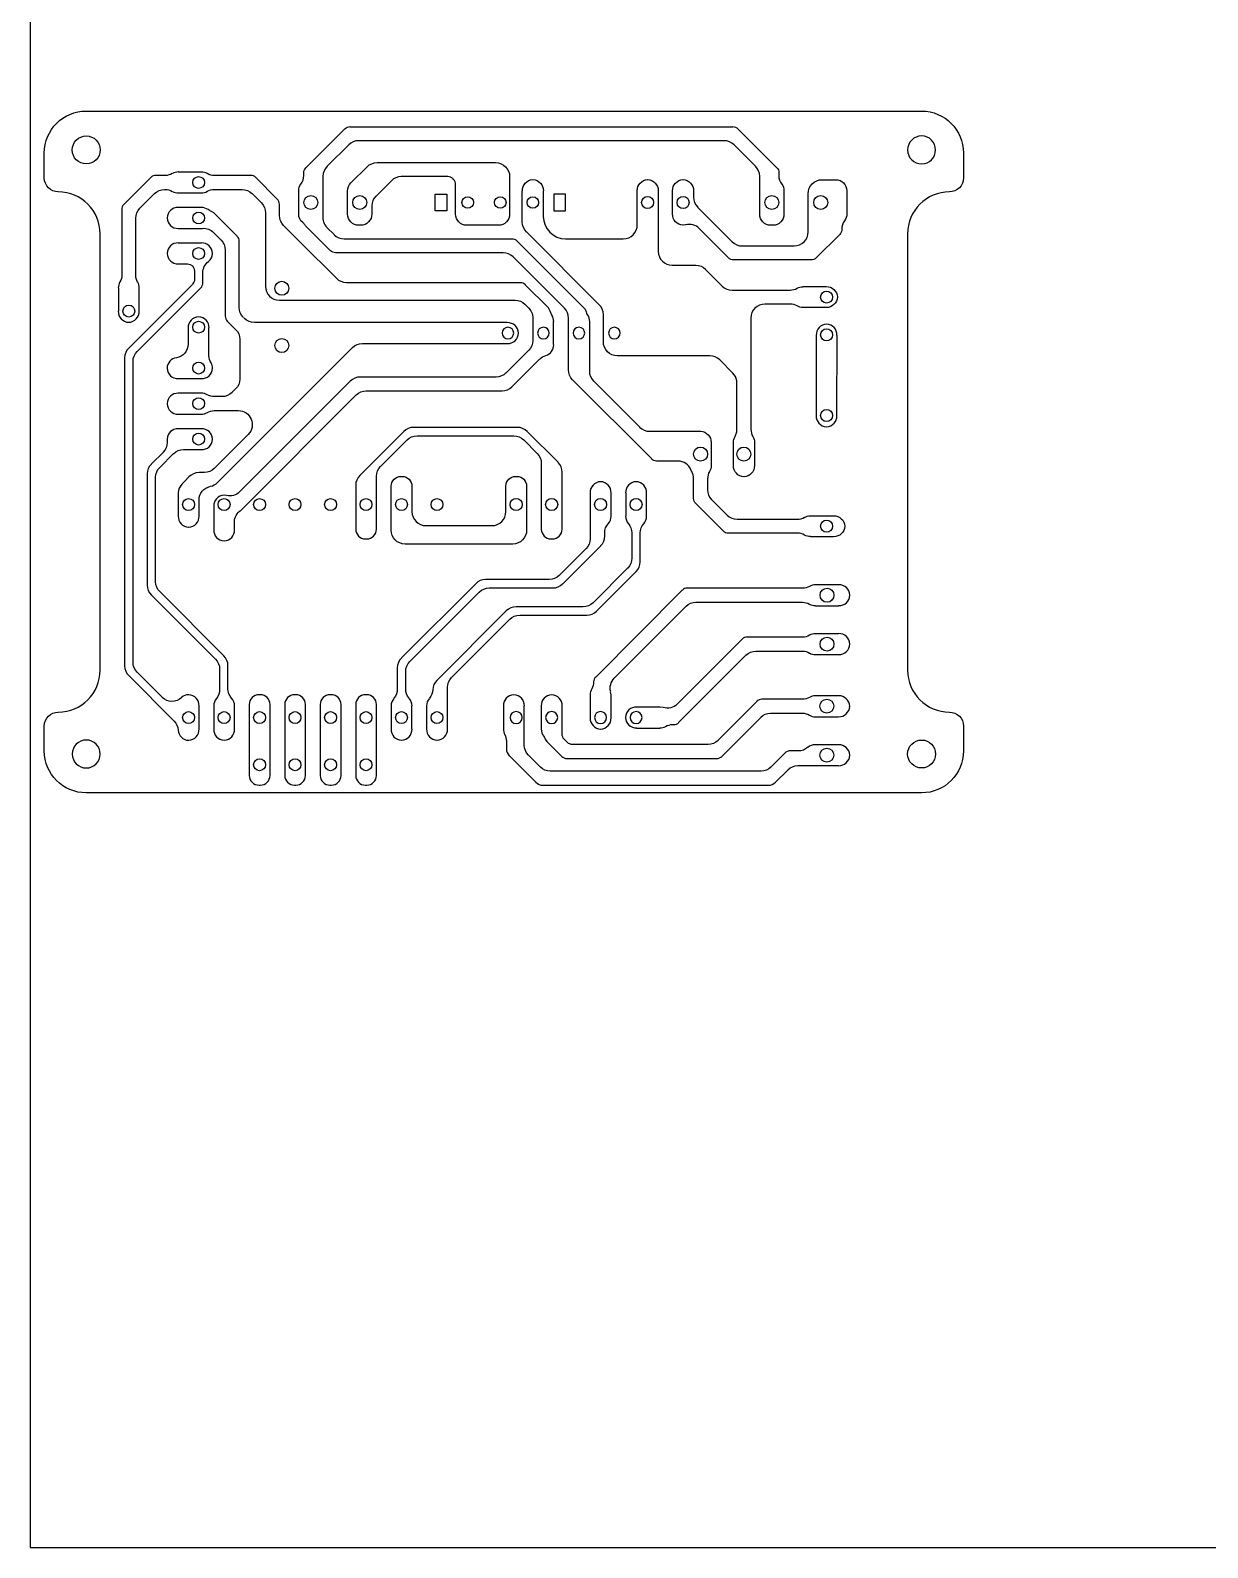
# Model space of a CAD drawing. Extents: x 112 to 478, y -155 to 77.
# Drawn here: x 306 to 390.3, y -155 to -46.4 of the extents above; entities that cross this region are included whole.
import ezdxf

# ---------------------------------------------------------------- set-up
doc = ezdxf.new("R2010")
doc.units = 0
for name, color, linetype in [('DEFAULT', 7, 'CONTINUOUS'), ('HOLES', 7, 'CONTINUOUS'), ('TRACES', 150, 'CONTINUOUS')]:
    doc.layers.add(name, color=color, linetype=linetype)

msp = doc.modelspace()

# ---------------------------------------------------------------- linework, layer by layer
at = {"layer": 'DEFAULT'}
for p, q in [((306, 76.67), (306, -155)), ((310, -52.22), (369.8, -52.22)), ((307, -57), (307, -55.22)), ((372.8, -55.22), (372.8, -57)), ((311, -92.22), (311, -61)), ((368.8, -61), (368.8, -92.22)), ((307, -98), (307, -96.22)), ((372.8, -96.22), (372.8, -98)), ((369.8, -101), (310, -101)), ((306, -155), (478, -155))]:
    msp.add_line(p, q, dxfattribs=at)
for centre in [(310, -55), (369.8, -98.22)]:
    msp.add_circle(centre, 1, dxfattribs=at)
at = {"layer": 'DEFAULT', "extrusion": (0, 0, -1)}
for centre in [(-369.8, -55), (-310, -98.22)]:
    msp.add_circle(centre, 1, dxfattribs=at)
for centre, radius, start, end in [((-310, -55.22), 3, 0, 90), ((-369.8, -55.22), 3, 90, 180), ((-308, -57), 1, 270, 0), ((-371.8, -57), 1, 180, 270), ((-308, -96.22), 1, 0, 90), ((-371.8, -96.22), 1, 90, 180), ((-310, -98), 3, 270, 0), ((-369.8, -98), 3, 180, 270)]:
    msp.add_arc(centre, radius, start, end, dxfattribs=at)
at = {"layer": 'DEFAULT'}
for centre, start, end in [((308, -61), 0, 90), ((371.8, -61), 90, 180), ((308, -92.22), 270, 360), ((371.8, -92.22), 180, 270)]:
    msp.add_arc(centre, 3, start, end, dxfattribs=at)
at = {"layer": 'HOLES'}
for p, q in [((334.98, -59.36), (334.98, -58.16)), ((334.98, -58.16), (335.81, -58.16)), ((335.81, -58.16), (335.81, -59.36)), ((344.31, -58.16), (343.48, -58.16)), ((343.48, -58.16), (343.48, -59.36)), ((344.31, -59.36), (344.31, -58.16)), ((335.81, -59.36), (334.98, -59.36)), ((343.48, -59.36), (344.31, -59.36))]:
    msp.add_line(p, q, dxfattribs=at)
for centre, radius in [((318.05, -57.33), 0.425), ((326.08, -58.76), 0.5), ((329.58, -58.76), 0.5), ((337.31, -58.76), 0.415), ((339.64, -58.76), 0.415), ((341.97, -58.76), 0.415), ((350.19, -58.76), 0.43), ((352.73, -58.76), 0.43), ((359.08, -58.76), 0.5), ((362.58, -58.76), 0.5), ((318.05, -59.87), 0.425), ((318.05, -62.41), 0.425), ((324, -64.9), 0.5), ((363, -65.53), 0.43), ((313.05, -66.53), 0.425), ((318.05, -67.68), 0.425), ((363, -68.23), 0.43), ((324, -69), 0.5), ((318.05, -70.61), 0.425), ((318.05, -73.15), 0.425), ((363, -74), 0.43), ((318.05, -75.69), 0.425), ((353.98, -76.76), 0.5), ((357.08, -76.76), 0.5), ((317.33, -80.37), 0.425), ((319.87, -80.37), 0.425), ((322.41, -80.37), 0.425), ((324.95, -80.37), 0.425), ((327.49, -80.37), 0.425), ((330.03, -80.37), 0.425), ((332.57, -80.37), 0.425), ((335.11, -80.37), 0.425), ((340.78, -80.37), 0.43), ((343.32, -80.37), 0.43), ((346.82, -80.37), 0.43), ((349.36, -80.37), 0.43), ((363, -81.92), 0.43), ((363.03, -86.86), 0.5), ((363.03, -90.36), 0.5), ((363.02, -94.8), 0.5), ((317.33, -95.61), 0.425), ((319.87, -95.61), 0.425), ((322.41, -95.61), 0.425), ((324.95, -95.61), 0.425), ((327.49, -95.61), 0.425), ((330.03, -95.61), 0.425), ((332.57, -95.61), 0.425), ((335.11, -95.61), 0.425), ((322.41, -98.99), 0.425), ((324.95, -98.99), 0.425), ((327.49, -98.99), 0.425), ((330.03, -98.99), 0.425), ((363.02, -98.3), 0.5)]:
    msp.add_circle(centre, radius, dxfattribs=at)
at = {"layer": 'HOLES', "extrusion": (0, 0, -1)}
for centre, radius in [((-340.19, -68.1), 0.415), ((-342.73, -68.1), 0.415), ((-345.27, -68.1), 0.415), ((-347.81, -68.1), 0.415), ((-340.78, -95.61), 0.43), ((-343.32, -95.61), 0.43), ((-346.82, -95.61), 0.43), ((-349.36, -95.61), 0.43)]:
    msp.add_circle(centre, radius, dxfattribs=at)
at = {"layer": 'TRACES'}
for p, q in [((325.73, -56.27), (328.52, -53.48)), ((328.87, -53.34), (356.29, -53.34)), ((356.65, -53.48), (359.44, -56.27)), ((328.79, -54.63), (327.25, -56.17)), ((355.67, -54.34), (329.5, -54.34)), ((357.92, -56.17), (356.38, -54.63)), ((328.95, -57.36), (330.11, -56.2)), ((330.82, -55.91), (339.31, -55.91)), ((314.63, -56.97), (312.69, -58.91)), ((315.66, -56.83), (314.98, -56.83)), ((318.25, -56.58), (316.59, -56.58)), ((321.78, -56.83), (319.17, -56.83)), ((323.68, -58.52), (322.14, -56.97)), ((325.58, -56.84), (325.58, -56.63)), ((326.95, -56.88), (326.95, -59.59)), ((331.85, -57.2), (330.75, -58.3)), ((335.88, -56.91), (332.55, -56.91)), ((336.29, -57.12), (336.23, -57.06)), ((336.44, -59.59), (336.44, -57.47)), ((340.31, -56.91), (340.31, -59.59)), ((341.97, -57.13), (341.97, -57.13)), ((350.2, -57.13), (350.2, -57.13)), ((352.73, -57.13), (352.73, -57.13)), ((358.21, -59.59), (358.21, -56.88)), ((359.58, -56.63), (359.58, -56.84)), ((362.68, -57.13), (363.65, -57.13)), ((313.84, -59.17), (314.9, -58.12)), ((315.6, -57.83), (315.66, -57.83)), ((316.59, -58.07), (318.25, -58.07)), ((319.17, -57.83), (321.16, -57.83)), ((321.87, -58.12), (322.54, -58.79)), ((325.21, -59.59), (325.21, -57.93)), ((328.71, -59.59), (328.71, -57.93)), ((341.22, -60.16), (341.22, -57.93)), ((342.72, -57.93), (342.72, -59.76)), ((349.45, -60.36), (349.45, -57.93)), ((350.95, -57.93), (350.95, -62.25)), ((351.98, -59.59), (351.98, -57.93)), ((353.48, -57.93), (353.48, -58.38)), ((359.95, -57.93), (359.95, -59.59)), ((361.68, -60.87), (361.68, -58.13)), ((364.45, -57.93), (364.45, -59.59)), ((312.55, -59.26), (312.55, -63.94)), ((318.25, -59.12), (316.59, -59.12)), ((319.14, -59.51), (318.96, -59.4)), ((320.81, -61.18), (319.14, -59.51)), ((322.83, -59.5), (322.83, -64.75)), ((323.83, -59.69), (323.83, -58.87)), ((330.45, -59.01), (330.45, -59.59)), ((353.77, -59.09), (356.25, -61.58)), ((313.55, -63.95), (313.55, -59.88)), ((315.79, -59.86), (315.79, -59.87)), ((316.59, -60.61), (318.25, -60.61)), ((318.25, -60.61), (318.32, -60.61)), ((325.35, -61.63), (324.12, -60.4)), ((327.49, -62.21), (325.73, -60.45)), ((327.23, -60.54), (327.76, -61.06)), ((329.65, -60.39), (329.51, -60.39)), ((339.51, -60.39), (337.24, -60.39)), ((352.91, -60.36), (352.73, -60.39)), ((352.73, -60.39), (352.73, -60.39)), ((355.99, -62.72), (353.88, -60.62)), ((359.15, -60.39), (359.01, -60.39)), ((364.08, -60.68), (364.08, -60.69)), ((318.25, -61.66), (316.59, -61.66)), ((319.11, -60.9), (319.66, -61.45)), ((320.95, -66.27), (320.95, -61.54)), ((327.93, -64.21), (325.35, -61.63)), ((328.46, -61.36), (333.42, -61.36)), ((333.42, -61.36), (336.42, -61.36)), ((336.42, -61.36), (340.47, -61.36)), ((340.83, -61.5), (345.63, -66.3)), ((346.73, -66.08), (341.52, -60.86)), ((344.32, -61.36), (348.45, -61.36)), ((356.96, -61.87), (360.68, -61.87)), ((363.94, -61.04), (362.26, -62.72)), ((315.79, -62.4), (315.79, -62.41)), ((319.05, -62.41), (319.05, -62.4)), ((319.95, -62.16), (319.95, -66.89)), ((333.42, -62.36), (327.84, -62.36)), ((336.42, -62.36), (333.42, -62.36)), ((339.85, -62.36), (336.42, -62.36)), ((344.23, -66.32), (340.56, -62.65)), ((361.9, -62.87), (356.34, -62.87)), ((316.59, -63.15), (317.25, -63.15)), ((317.75, -63.65), (317.75, -64.26)), ((318.35, -64.51), (318.35, -63.79)), ((351.95, -63.25), (353.63, -63.25)), ((354.34, -63.55), (355.53, -64.74)), ((312.3, -64.87), (312.3, -66.53)), ((317.6, -64.62), (313.04, -69.18)), ((313.64, -69.43), (318.2, -64.86)), ((313.79, -66.53), (313.79, -64.87)), ((322.99, -65), (322.99, -65)), ((334, -64.5), (328.64, -64.5)), ((337, -64.5), (334, -64.5)), ((341.08, -64.5), (337, -64.5)), ((343.09, -66.3), (341.43, -64.65)), ((356.23, -65.03), (360.39, -65.03)), ((361.31, -64.78), (362.97, -64.78)), ((323.83, -65.75), (334, -65.75)), ((334, -65.75), (337, -65.75)), ((337, -65.75), (340.7, -65.75)), ((341.41, -66.04), (341.69, -66.32)), ((360.39, -66.03), (358.58, -66.03)), ((363.77, -65.52), (363.77, -65.53)), ((318.05, -66.93), (318.04, -66.93)), ((320.1, -67.24), (320.69, -67.84)), ((321.33, -67.06), (321.25, -66.98)), ((341.98, -67.16), (341.97, -67.27)), ((341.97, -67.27), (341.97, -68.63)), ((343.22, -66.53), (343.09, -66.3)), ((343.34, -66.83), (343.22, -66.53)), ((343.46, -68.93), (343.46, -67.27)), ((344.52, -70.74), (344.52, -67.03)), ((346.02, -67.27), (346.02, -70.83)), ((347.02, -68.73), (347.02, -66.78)), ((357.58, -67.03), (357.58, -75)), ((362.97, -66.28), (361.31, -66.28)), ((313.04, -67.33), (313.05, -67.33)), ((317.3, -67.73), (317.3, -68.89)), ((318.79, -69.72), (318.79, -67.73)), ((340.14, -67.35), (322.04, -67.35)), ((340.94, -68.11), (340.94, -68.1)), ((362.25, -68.27), (362.25, -74)), ((363, -67.47), (363, -67.47)), ((363.74, -74), (363.75, -68.27)), ((319.41, -78.79), (329.06, -69.14)), ((320.99, -68.55), (320.99, -70.08)), ((329.77, -68.85), (340.14, -68.85)), ((341.68, -69.33), (340.05, -70.96)), ((312.75, -69.88), (312.75, -91.9)), ((313.35, -91.66), (313.35, -70.13)), ((320.99, -70.08), (320.99, -71.39)), ((340.48, -71.94), (342.46, -69.96)), ((346.81, -69.73), (346.82, -69.73)), ((346.81, -69.73), (346.82, -69.73)), ((354.64, -69.73), (348.02, -69.73)), ((356.29, -70.97), (355.35, -70.02)), ((315.79, -70.61), (315.79, -70.62)), ((316.59, -71.36), (318.25, -71.36)), ((319.05, -70.62), (319.05, -70.61)), ((328.9, -71.54), (320.98, -79.46)), ((339.34, -71.25), (329.61, -71.25)), ((350.48, -77.11), (344.82, -71.45)), ((346.31, -71.53), (349.62, -74.84)), ((356.57, -75.17), (356.57, -71.51)), ((318.25, -72.41), (316.59, -72.41)), ((319.73, -72.65), (319.17, -72.65)), ((320.69, -72.1), (320.43, -72.36)), ((321.14, -80.72), (329.33, -72.53)), ((330.04, -72.24), (339.77, -72.24)), ((315.79, -73.15), (315.79, -73.16)), ((319.17, -73.65), (320.35, -73.65)), ((320.35, -73.65), (320.89, -73.65)), ((316.59, -73.9), (318.25, -73.9)), ((340.86, -74.85), (333.44, -74.85)), ((362.99, -74.8), (363, -74.8)), ((315.79, -75.69), (315.79, -75.93)), ((315.79, -75.69), (315.79, -75.7)), ((318.25, -74.95), (316.59, -74.95)), ((319.05, -75.7), (319.05, -75.69)), ((321.59, -75.36), (319.16, -77.79)), ((332.73, -75.14), (329.58, -78.29)), ((331.07, -77.64), (332.98, -75.74)), ((333.68, -75.45), (340.61, -75.45)), ((341.32, -75.74), (342.28, -76.71)), ((343.78, -77.35), (341.57, -75.14)), ((350.32, -75.13), (353.99, -75.13)), ((354.73, -75.93), (354.73, -77.59)), ((356.34, -77.59), (356.34, -75.93)), ((356.45, -75.51), (356.57, -75.17)), ((357.83, -75.93), (357.83, -77.59)), ((315.5, -76.64), (314.67, -77.47)), ((315.27, -77.72), (316.25, -76.73)), ((316.96, -76.44), (318.25, -76.44)), ((318.46, -78.08), (318.08, -78.08)), ((342.58, -77.42), (342.58, -82.13)), ((344.07, -82.13), (344.07, -78.06)), ((352.36, -77.26), (350.83, -77.26)), ((314.37, -78.18), (314.37, -86.14)), ((314.97, -85.89), (314.97, -78.42)), ((317.34, -78.4), (316.76, -79.03)), ((329.29, -79), (329.29, -82.13)), ((330.78, -82.13), (330.78, -78.35)), ((331.83, -82.2), (331.83, -79.06)), ((332.53, -78.36), (332.62, -78.36)), ((333.32, -79.06), (333.32, -80.88)), ((340.04, -80.88), (340.04, -79.06)), ((340.74, -78.36), (340.83, -78.36)), ((341.53, -79.06), (341.53, -82.2)), ((346.83, -78.74), (346.82, -78.74)), ((349.37, -78.74), (349.36, -78.74)), ((353.48, -79.94), (353.48, -78.51)), ((354.48, -78.51), (354.48, -79.32)), ((357.09, -78.39), (357.08, -78.39)), ((316.59, -79.54), (316.59, -81.2)), ((318.08, -81.2), (318.08, -80.05)), ((319.88, -79.71), (319.87, -79.71)), ((320.04, -79.73), (319.88, -79.71)), ((346.08, -79.54), (346.08, -81.2)), ((347.57, -81.2), (347.57, -79.54)), ((348.62, -79.54), (348.62, -81.2)), ((350.11, -81.2), (350.11, -79.54)), ((355.61, -82.28), (353.63, -80.3)), ((354.78, -80.03), (355.88, -81.13)), ((319.13, -80.51), (319.13, -82.17)), ((321.06, -80.79), (321.14, -80.72)), ((346.08, -81.2), (346.08, -82.82)), ((361.84, -81.17), (363.5, -81.17)), ((317.33, -82), (317.34, -82)), ((320.62, -82.17), (320.62, -81.61)), ((334.32, -81.88), (339.04, -81.88)), ((347.12, -82.62), (347.12, -82.4)), ((349.06, -82.4), (349.06, -84.21)), ((349.66, -84.46), (349.66, -82.4)), ((360.92, -82.42), (355.97, -82.42)), ((356.59, -81.42), (360.91, -81.42)), ((364.3, -81.92), (364.3, -81.92)), ((319.87, -82.97), (319.88, -82.97)), ((329.99, -82.83), (330.08, -82.83)), ((340.53, -83.2), (332.83, -83.2)), ((343.28, -82.83), (343.37, -82.83)), ((345.78, -83.52), (343.86, -85.45)), ((344.11, -86.05), (346.83, -83.32)), ((363.5, -82.67), (361.84, -82.67)), ((343.15, -85.74), (338.59, -85.74)), ((348.77, -84.91), (346.29, -87.4)), ((346.54, -88), (349.37, -85.16)), ((319.86, -91.19), (315.27, -86.6)), ((337.88, -86.04), (332.57, -91.35)), ((333.17, -91.6), (338.13, -86.64)), ((338.84, -86.34), (343.4, -86.34)), ((352.67, -86.5), (346.47, -92.71)), ((361.28, -86.36), (353.03, -86.36)), ((363.86, -86.11), (362.21, -86.11)), ((314.67, -86.85), (319.26, -91.44)), ((345.58, -87.69), (340.78, -87.69)), ((347.8, -92.79), (352.94, -87.65)), ((353.65, -87.36), (361.28, -87.36)), ((362.21, -87.61), (363.86, -87.61)), ((364.66, -86.86), (364.66, -86.85)), ((340.07, -87.98), (335.11, -92.95)), ((336.15, -92.75), (340.32, -88.58)), ((341.03, -88.29), (345.83, -88.29)), ((356.96, -90), (352.31, -94.65)), ((361.28, -89.86), (357.31, -89.86)), ((363.86, -89.61), (362.21, -89.61)), ((352.41, -95.96), (357.22, -91.15)), ((357.93, -90.86), (361.28, -90.86)), ((362.21, -91.11), (363.86, -91.11)), ((364.66, -90.36), (364.66, -90.35)), ((319.55, -92.14), (319.55, -93.6)), ((320.15, -93.55), (320.15, -91.9)), ((332.27, -92.06), (332.27, -93.57)), ((313.04, -92.61), (316.3, -95.87)), ((315.44, -94.16), (313.64, -92.36)), ((332.87, -93.57), (332.87, -92.31)), ((317.34, -93.98), (317.33, -93.98)), ((322.46, -93.98), (322.37, -93.98)), ((325, -93.98), (324.91, -93.98)), ((327.54, -93.98), (327.45, -93.98)), ((330.08, -93.98), (329.99, -93.98)), ((335.86, -96.44), (335.86, -93.46)), ((340.62, -93.98), (340.61, -93.98)), ((343.33, -93.98), (343.32, -93.98)), ((346.08, -93.98), (346.08, -95.63)), ((347.57, -93.98), (347.54, -93.76)), ((347.57, -95.63), (347.57, -93.98)), ((361.27, -94.3), (358.37, -94.3)), ((363.85, -94.06), (362.19, -94.06)), ((318.08, -96.44), (318.08, -94.78)), ((319.13, -94.78), (319.13, -96.44)), ((320.62, -96.44), (320.62, -94.78)), ((321.67, -94.68), (321.67, -99.75)), ((323.16, -99.75), (323.16, -94.68)), ((324.21, -94.68), (324.21, -99.75)), ((325.7, -99.75), (325.7, -94.68)), ((326.75, -94.68), (326.75, -99.75)), ((328.24, -99.75), (328.24, -94.68)), ((329.29, -94.68), (329.29, -99.75)), ((330.78, -99.75), (330.78, -94.68)), ((331.83, -94.78), (331.83, -96.44)), ((333.32, -96.44), (333.32, -94.78)), ((334.37, -94.78), (334.37, -96.44)), ((339.87, -94.78), (339.87, -96.44)), ((341.36, -96.44), (341.36, -94.78)), ((342.58, -94.78), (342.58, -96.44)), ((344.07, -96.44), (344.07, -94.78)), ((351.06, -94.86), (349.4, -94.86)), ((351.31, -94.9), (351.06, -94.86)), ((358.02, -94.45), (355.23, -97.24)), ((358.99, -95.3), (361.27, -95.3)), ((364.65, -94.81), (364.65, -94.8)), ((341.36, -97.59), (341.36, -96.44)), ((344.07, -96.8), (344.07, -96.44)), ((346.82, -96.43), (346.83, -96.43)), ((348.6, -95.6), (348.6, -95.61)), ((349.4, -96.36), (351.06, -96.36)), ((351.98, -96.11), (352.06, -96.11)), ((355.49, -98.39), (358.29, -95.6)), ((362.19, -95.55), (363.85, -95.55)), ((317.33, -97.24), (317.34, -97.24)), ((319.87, -97.24), (319.88, -97.24)), ((332.57, -97.24), (332.58, -97.24)), ((335.11, -97.24), (335.12, -97.24)), ((340.08, -97.3), (340.08, -97.85)), ((342.86, -97.15), (342.97, -97.32)), ((342.97, -97.32), (344.04, -98.39)), ((344.46, -97.39), (344.22, -97.15)), ((354.52, -97.54), (344.81, -97.54)), ((363.85, -97.56), (362.19, -97.56)), ((340.29, -98.34), (342.19, -100.24)), ((342.52, -99.15), (341.66, -98.3)), ((344.39, -98.54), (355.14, -98.54)), ((360.08, -98.09), (359.01, -99.15)), ((360.29, -98), (360.08, -98.09)), ((360.99, -98), (360.29, -98)), ((364.65, -98.31), (364.65, -98.3)), ((358.31, -99.45), (343.22, -99.45)), ((359.34, -100.24), (360.24, -99.34)), ((360.94, -99.05), (362.19, -99.05)), ((362.19, -99.05), (363.85, -99.05)), ((322.37, -100.45), (322.46, -100.45)), ((324.91, -100.45), (325, -100.45)), ((327.45, -100.45), (327.54, -100.45)), ((329.99, -100.45), (330.08, -100.45)), ((342.68, -100.45), (358.84, -100.45))]:
    msp.add_line(p, q, dxfattribs=at)
at = {"layer": 'TRACES', "extrusion": (0, 0, -1)}
for centre, radius, start, end in [((-328.86, -53.79), 0.457, 42.7548, 92.2452), ((-356.31, -53.79), 0.457, 87.7548, 137.2452), ((-326.04, -56.61), 0.457, 357.7548, 47.2452), ((-330.82, -56.91), 1, 45.1033, 90), ((-339.31, -56.91), 1, 90, 180), ((-359.13, -56.61), 0.457, 132.7548, 182.2452), ((-315.67, -55.86), 0.966, 239.3415, 270.5491), ((-319.17, -55.83), 1, 270, 300.1093), ((-326.01, -57.93), 0.8, 0, 37.3972), ((-329.51, -57.93), 0.8, 0, 45.2066), ((-342, -57.9), 0.774, 358.0061, 87.8566), ((-341.95, -57.9), 0.774, 92.1434, 181.9939), ((-350.22, -57.9), 0.774, 358.0061, 87.8566), ((-350.17, -57.9), 0.774, 92.1434, 181.9939), ((-352.75, -57.9), 0.774, 358.0061, 87.8566), ((-352.7, -57.9), 0.774, 92.1434, 181.9939), ((-359.15, -57.93), 0.8, 142.6028, 180), ((-362.68, -58.13), 1, 0, 90), ((-363.65, -57.93), 0.8, 90, 180), ((-315.6, -58.83), 1, 45, 90), ((-315.66, -58.83), 1, 90, 120.1093), ((-319.16, -58.79), 0.966, 59.3415, 90.5491), ((-321.16, -58.83), 1, 90, 135), ((-314.55, -59.88), 1, 360, 45), ((-319.32, -58.46), 1, 290.5966, 305.5781), ((-321.83, -59.5), 1, 135, 180), ((-324.83, -59.69), 1, 315, 0), ((-326.01, -59.59), 0.8, 309.8819, 360), ((-326.15, -59.59), 0.8, 180, 187.7739), ((-329.51, -59.59), 0.8, 270, 0), ((-329.65, -59.59), 0.8, 180, 270), ((-337.24, -59.59), 0.8, 270, 0), ((-339.51, -59.59), 0.8, 180, 270), ((-352.75, -59.61), 0.774, 272.1434, 1.9939), ((-359.01, -59.59), 0.8, 270, 360), ((-359.15, -59.59), 0.8, 180, 270), ((-363.65, -59.59), 0.8, 180, 217.3972), ((-318.41, -61.6), 0.992, 84.9281, 135.2233), ((-326.15, -60.03), 0.597, 314.6908, 323.7184), ((-342.22, -60.16), 1, 315, 360), ((-363.63, -60.71), 0.457, 177.7548, 227.2452), ((-318.95, -62.16), 1, 135, 180), ((-340.49, -61.81), 0.457, 87.7548, 137.2452), ((-327.83, -61.9), 0.457, 267.7548, 317.2452), ((-356.32, -62.41), 0.457, 267.7548, 317.2452), ((-361.92, -62.41), 0.457, 222.7548, 272.2452), ((-311.55, -63.94), 1, 180, 210.3208), ((-314.51, -63.96), 0.966, 329.5599, 0.5436), ((-317.25, -63.65), 0.5, 90, 180), ((-319.35, -63.79), 1, 0, 53.128), ((-353.63, -64.25), 1, 90, 135), ((-317.25, -64.26), 0.5, 180, 225), ((-328.64, -63.5), 1, 270, 315), ((-361.31, -65.63), 0.845, 60.0786, 90.1079), ((-363, -65.55), 0.774, 88.0061, 177.8566), ((-340.7, -66.75), 1, 90, 134.845), ((-361.32, -65.4), 0.876, 270.4365, 299.377), ((-363, -65.5), 0.774, 182.1434, 271.9939), ((-321.95, -66.27), 1, 315, 360), ((-322.04, -66.35), 1, 270, 315), ((-340.98, -67.03), 1, 135, 187.5841), ((-345.31, -66.64), 0.462, 133.0364, 165.0208), ((-345.18, -67.27), 0.843, 147.3444, 180.1387), ((-319.99, -68.55), 1, 135, 180), ((-314.35, -70.13), 1, 360, 45), ((-316.3, -68.89), 1, 180, 260.9762), ((-329.77, -69.85), 1, 45.009, 90), ((-340.97, -68.63), 1, 180, 225), ((-348.02, -68.73), 1, 270, 0), ((-319.79, -69.72), 1, 328.4208, 360), ((-343.17, -70.67), 1, 45, 74.6905), ((-319.99, -71.39), 1, 180, 225), ((-339.34, -70.25), 1, 225, 270), ((-345.52, -70.74), 1, 315, 0), ((-319.17, -71.65), 1, 270, 300.1093), ((-319.73, -71.65), 1, 225, 270), ((-330.04, -73.24), 1, 45, 90), ((-319.16, -74.62), 0.966, 59.3415, 90.5491), ((-320.89, -74.65), 1, 90, 225), ((-314.79, -75.93), 1, 180, 225), ((-333.68, -76.45), 1, 45, 90), ((-340.61, -76.45), 1, 90, 135), ((-353.95, -75.91), 0.784, 92.876, 181.2613), ((-357.21, -75.94), 0.876, 0.4363, 29.3651), ((-356.99, -75.93), 0.845, 150.0664, 180.108), ((-316.96, -77.44), 1, 45, 90), ((-341.58, -77.42), 1, 135, 180), ((-315.97, -78.42), 1, 0, 45), ((-318.46, -77.08), 1, 225, 270), ((-331.78, -78.35), 1, 0, 45), ((-350.81, -76.8), 0.457, 267.7548, 317.2452), ((-354.06, -77.6), 0.824, 329.9116, 338.7574), ((-353.89, -77.59), 0.845, 179.8921, 209.9214), ((-357.11, -77.61), 0.774, 272.1434, 1.9939), ((-357.06, -77.61), 0.774, 178.0061, 267.8566), ((-319.08, -80.05), 1, 360, 79.0943), ((-332.53, -79.06), 0.7, 0, 90), ((-332.62, -79.06), 0.7, 90, 180), ((-340.74, -79.06), 0.7, 0, 90), ((-340.83, -79.06), 0.7, 90, 180), ((-320.27, -78.76), 1, 225, 283.4957), ((-353.94, -79.96), 0.457, 312.7548, 2.2452), ((-321.62, -81.61), 1, 360, 55.4982), ((-361.84, -82.02), 0.845, 59.8708, 90.11), ((-363.52, -81.96), 0.785, 88.8135, 177.0492), ((-332.83, -82.2), 1, 270, 360), ((-340.53, -82.2), 1, 180, 270), ((-348.12, -82.4), 1, 0, 41.0903), ((-348.06, -82.4), 1, 138.9097, 180), ((-350.66, -82.4), 1, 0, 41.0903), ((-355.95, -81.97), 0.457, 267.7548, 317.2452), ((-363.52, -81.89), 0.784, 182.8734, 271.2639), ((-345.08, -82.82), 1, 180, 225), ((-361.84, -81.82), 0.845, 269.8943, 299.7123), ((-348.06, -84.21), 1, 180, 225), ((-343.15, -84.74), 1, 225, 270), ((-315.97, -85.89), 1, 315, 0), ((-338.84, -87.34), 1, 45, 90), ((-361.28, -85.36), 1, 239.8907, 270), ((-345.58, -86.69), 1, 225, 270), ((-353.65, -88.36), 1, 45, 90), ((-361.28, -88.36), 1, 90, 120.1093), ((-341.03, -89.29), 1, 45, 90), ((-361.28, -88.86), 1, 239.8907, 270), ((-357.93, -91.86), 1, 45, 90), ((-361.28, -91.86), 1, 90, 120.1093), ((-314.35, -91.66), 1, 315, 0), ((-318.55, -92.14), 1, 135, 180), ((-333.87, -92.31), 1, 0, 45), ((-336.86, -93.46), 1, 360, 45), ((-345.32, -93.05), 1, 180.2766, 210.1106), ((-348.51, -93.5), 1, 345.0161, 45), ((-316.15, -93.46), 1, 226.3905, 315), ((-318.55, -93.6), 1, 180, 219.8917), ((-321.15, -93.55), 1, 317.7368, 360), ((-331.27, -93.57), 1, 180, 221.0903), ((-333.87, -93.57), 1, 318.9097, 360), ((-333.81, -93.57), 1, 182.4318, 221.0903), ((-361.27, -93.3), 1, 239.8907, 270), ((-351.6, -93.94), 1, 225, 287.0788), ((-358.99, -96.3), 1, 45, 90), ((-361.27, -96.3), 1, 90, 120.1093), ((-315.59, -96.58), 1, 135, 175.6411), ((-351.98, -97.11), 1, 59.8907, 90), ((-339.08, -97.3), 1, 151.9994, 180), ((-342.36, -97.59), 1, 315, 360), ((-341.92, -97.51), 1, 144.1084, 158.7513), ((-344.57, -96.8), 0.5, 315, 360), ((-344.81, -97.04), 0.5, 270, 315), ((-354.52, -96.54), 1, 225, 270), ((-360.99, -97), 1, 229.1034, 270), ((-343.22, -98.45), 1, 270, 315), ((-358.31, -98.45), 1, 225, 270), ((-360.94, -100.05), 1, 45, 90)]:
    msp.add_arc(centre, radius, start, end, dxfattribs=at)
at = {"layer": 'TRACES'}
for centre, radius, start, end in [((329.5, -55.34), 1, 90, 135), ((355.67, -55.34), 1, 45, 90), ((327.95, -56.88), 1, 135, 180), ((357.21, -56.88), 1, 360, 45), ((314.96, -57.28), 0.457, 87.7548, 137.2452), ((316.59, -57.42), 0.845, 89.8921, 119.9214), ((318.24, -57.46), 0.876, 60.623, 89.5635), ((321.8, -57.28), 0.457, 42.7548, 92.2452), ((324.58, -56.84), 1, 322.6028, 0), ((332.55, -57.91), 1, 90, 135), ((335.88, -57.41), 0.5, 45, 90), ((335.94, -57.47), 0.5, 0, 45), ((360.58, -56.84), 1, 180, 217.3972), ((316.6, -57.2), 0.876, 240.623, 269.5635), ((318.25, -57.23), 0.845, 269.8921, 299.9214), ((323.37, -58.86), 0.457, 357.7548, 47.2452), ((331.45, -59.01), 1, 135, 180), ((354.48, -58.38), 1, 180, 225), ((313, -59.24), 0.457, 132.7548, 182.2452), ((316.56, -59.89), 0.774, 88.0061, 177.8566), ((318.24, -59.99), 0.872, 55.4018, 89.4916), ((327.94, -59.83), 1, 172.2261, 225), ((316.56, -59.84), 0.774, 182.1434, 271.9939), ((324.86, -60.97), 1, 35.9836, 50.1181), ((344.32, -59.76), 1.6, 180, 270), ((348.45, -60.36), 1, 270, 0), ((353.18, -61.33), 1, 45, 105.2012), ((365.08, -60.68), 1, 142.6028, 180), ((316.56, -62.43), 0.774, 88.0061, 177.8566), ((318.27, -62.43), 0.774, 2.1434, 91.9939), ((320.5, -61.52), 0.457, 357.7548, 47.2452), ((328.46, -60.36), 1, 225, 270), ((356.96, -60.87), 1, 225, 270), ((360.68, -60.87), 1, 270, 0), ((316.56, -62.38), 0.774, 182.1434, 271.9939), ((318.32, -62.4), 0.725, 306.0969, 359.4854), ((339.85, -63.36), 1, 45, 90), ((351.95, -62.25), 1, 180, 270), ((313.17, -64.88), 0.876, 150.4207, 179.5602), ((312.95, -64.87), 0.845, 359.8943, 29.7123), ((317.85, -64.51), 0.5, 315, 0), ((323.83, -64.75), 1, 180, 270), ((341.1, -64.96), 0.457, 42.7548, 92.2452), ((356.23, -64.03), 1, 225, 270), ((360.4, -64.06), 0.966, 269.4509, 300.6585), ((346.02, -66.78), 1, 360, 45), ((358.58, -67.03), 1, 90, 180), ((360.39, -67.03), 1, 59.8907, 90), ((313.07, -66.56), 0.774, 178.0061, 267.8566), ((313.02, -66.56), 0.774, 272.1434, 1.9939), ((318.07, -67.71), 0.774, 92.1434, 181.9939), ((318.02, -67.71), 0.774, 358.0061, 87.8566), ((320.41, -66.91), 0.457, 177.7548, 227.2452), ((342.62, -67.27), 0.844, 359.879, 31.142), ((343.52, -67.03), 1, 360, 45), ((346.73, -66.27), 1, 194.2091, 212.8962), ((340.17, -68.13), 0.774, 2.1434, 91.9939), ((340.17, -68.08), 0.774, 268.0061, 357.8566), ((363.03, -68.24), 0.774, 92.1434, 181.9939), ((362.97, -68.24), 0.774, 358.0061, 87.8566), ((313.75, -69.88), 1, 135, 180), ((342.66, -68.94), 0.807, 287.7923, 0.469), ((316.55, -70.63), 0.761, 97.227, 178.3575), ((318.34, -70.61), 0.704, 0.1135, 31.7704), ((354.64, -70.73), 1, 45, 90), ((316.56, -70.59), 0.774, 182.1434, 271.9939), ((318.27, -70.59), 0.774, 268.0061, 357.8566), ((329.61, -72.25), 1, 90, 135), ((347.02, -70.83), 1, 180, 225), ((355.58, -71.68), 1, 9.6248, 44.9981), ((316.56, -73.18), 0.774, 88.0061, 177.8566), ((318.24, -73.28), 0.876, 60.623, 89.5635), ((339.77, -71.24), 1, 270, 315), ((316.56, -73.13), 0.774, 182.1434, 271.9939), ((318.25, -73.06), 0.845, 269.8921, 299.9214), ((333.44, -75.85), 1, 90, 135), ((340.86, -75.85), 1, 45, 90), ((350.32, -74.13), 1, 225, 270), ((363.02, -74.03), 0.774, 178.0061, 267.8566), ((362.97, -74.03), 0.774, 272.1434, 1.9939), ((316.56, -75.72), 0.774, 88.0061, 177.8566), ((318.27, -75.72), 0.774, 2.1434, 91.9939), ((318.27, -75.67), 0.774, 268.0061, 357.8566), ((358.55, -75.01), 0.966, 179.4571, 210.6711), ((315.37, -78.18), 1, 135, 180), ((318.08, -79.08), 1, 90, 137.0033), ((343.07, -78.06), 1, 0, 45), ((352.36, -78.26), 1, 21.2619, 90), ((352.48, -78.51), 1, 0, 30.1093), ((355.48, -78.51), 1, 149.8907, 180), ((317.41, -79.53), 0.826, 132.2069, 180.4066), ((318.7, -78.08), 1, 280.9057, 315), ((330.29, -79), 1, 135, 179.998), ((346.85, -79.51), 0.774, 92.1434, 181.9939), ((346.8, -79.51), 0.774, 358.0061, 87.8566), ((349.39, -79.51), 0.774, 92.1434, 181.9939), ((349.34, -79.51), 0.774, 358.0061, 87.8566), ((319.9, -80.48), 0.774, 92.1434, 181.9939), ((355.48, -79.32), 1, 180, 225), ((317.36, -81.22), 0.774, 178.0061, 267.8566), ((317.31, -81.22), 0.774, 272.1434, 1.9939), ((334.32, -80.88), 1, 180, 270), ((339.04, -80.88), 1, 270, 0), ((346.74, -81.2), 0.834, 319.3491, 0.2586), ((349.45, -81.2), 0.834, 179.7414, 220.6509), ((349.28, -81.2), 0.834, 319.3491, 0.2586), ((356.59, -80.42), 1, 225, 270), ((360.91, -80.42), 1, 270, 300.3208), ((319.9, -82.19), 0.774, 178.0061, 267.8566), ((319.85, -82.19), 0.774, 272.1434, 1.9939), ((329.99, -82.13), 0.7, 180, 270), ((330.08, -82.13), 0.7, 270, 360), ((343.28, -82.13), 0.7, 180, 270), ((343.37, -82.13), 0.7, 270, 0), ((360.92, -83.42), 1, 60.1035, 90), ((346.12, -82.62), 1, 315, 360), ((348.66, -84.46), 1, 315, 0), ((338.59, -86.74), 1, 90, 135), ((315.37, -86.14), 1, 180, 225), ((343.4, -85.34), 1, 270, 315), ((353.01, -86.81), 0.457, 87.7548, 137.2452), ((362.2, -86.96), 0.845, 89.8921, 119.9214), ((363.89, -86.88), 0.774, 2.1434, 91.9939), ((340.78, -88.69), 1, 90, 135), ((362.2, -86.76), 0.845, 240.0786, 270.1079), ((363.89, -86.83), 0.774, 268.0061, 357.8566), ((345.83, -87.29), 1, 270, 315), ((357.29, -90.31), 0.457, 87.7548, 137.2452), ((362.2, -90.46), 0.845, 89.8921, 119.9214), ((363.89, -90.38), 0.774, 2.1434, 91.9939), ((362.2, -90.26), 0.845, 240.0786, 270.1079), ((363.89, -90.33), 0.774, 268.0061, 357.8566), ((313.75, -91.9), 1, 180, 225), ((319.15, -91.9), 1, 0, 45), ((333.27, -92.06), 1, 135, 180), ((335.81, -93.66), 1, 135, 177.5682), ((346.78, -93.04), 0.456, 132.7346, 181.8554), ((317.33, -94.69), 0.715, 90.2913, 134.0765), ((317.31, -94.75), 0.774, 358.0061, 87.8566), ((319.96, -94.78), 0.835, 140.5146, 180.2382), ((319.79, -94.77), 0.833, 359.7205, 41.7901), ((322.37, -94.68), 0.7, 90, 180), ((322.46, -94.68), 0.7, 0, 90), ((324.91, -94.68), 0.7, 90, 180), ((325, -94.68), 0.7, 0, 90), ((327.45, -94.68), 0.7, 90, 180), ((327.54, -94.68), 0.7, 0, 90), ((329.99, -94.68), 0.7, 90, 180), ((330.08, -94.68), 0.7, 0, 90), ((332.66, -94.78), 0.834, 139.3491, 180.2586), ((332.49, -94.78), 0.834, 359.7414, 40.6509), ((335.2, -94.78), 0.834, 139.3491, 180.2586), ((340.64, -94.75), 0.774, 92.1434, 181.9939), ((340.59, -94.75), 0.774, 358.0061, 87.8566), ((343.35, -94.75), 0.774, 92.1434, 181.9939), ((343.3, -94.75), 0.774, 358.0061, 87.8566), ((346.92, -93.98), 0.845, 150.0773, 180.1079), ((358.35, -94.76), 0.457, 87.7548, 137.2452), ((362.19, -94.9), 0.845, 89.8921, 119.9214), ((363.88, -94.83), 0.774, 2.1434, 91.9939), ((349.38, -95.63), 0.774, 88.0061, 177.8566), ((362.19, -94.71), 0.845, 240.0786, 270.1079), ((363.88, -94.78), 0.774, 268.0061, 357.8566), ((317.36, -96.47), 0.768, 182.4436, 268.1049), ((317.31, -96.46), 0.774, 272.1434, 1.9939), ((319.9, -96.46), 0.774, 178.0061, 267.8566), ((319.85, -96.46), 0.774, 272.1434, 1.9939), ((332.6, -96.46), 0.774, 178.0061, 267.8566), ((332.55, -96.46), 0.774, 272.1434, 1.9939), ((335.14, -96.46), 0.774, 178.0061, 267.8566), ((335.09, -96.46), 0.774, 272.1434, 1.9939), ((340.72, -96.44), 0.847, 179.9123, 207.8475), ((343.42, -96.44), 0.84, 179.8227, 215.5858), ((346.85, -95.66), 0.774, 178.0061, 267.8566), ((346.8, -95.66), 0.774, 272.1434, 1.9939), ((349.38, -95.58), 0.774, 182.1434, 271.9939), ((351.06, -95.51), 0.845, 269.8921, 299.9214), ((352.08, -95.65), 0.457, 267.7548, 317.2452), ((362.19, -98.39), 0.834, 89.7448, 130.4626), ((363.88, -98.33), 0.774, 2.1434, 91.9939), ((340.72, -97.87), 0.64, 177.7548, 227.2452), ((344.38, -98.08), 0.457, 222.7548, 272.2452), ((355.16, -98.08), 0.457, 267.7548, 317.2452), ((363.88, -98.28), 0.774, 268.0061, 357.8566), ((322.37, -99.75), 0.7, 180, 270), ((322.46, -99.75), 0.7, 270, 0), ((324.91, -99.75), 0.7, 180, 270), ((325, -99.75), 0.7, 270, 0), ((327.45, -99.75), 0.7, 180, 270), ((327.54, -99.75), 0.7, 270, 0), ((329.99, -99.75), 0.7, 180, 270), ((330.08, -99.75), 0.7, 270, 0), ((342.66, -99.81), 0.64, 222.7548, 272.2452), ((358.87, -99.81), 0.64, 267.7548, 317.2452)]:
    msp.add_arc(centre, radius, start, end, dxfattribs=at)

doc.saveas('drawing.dxf')
